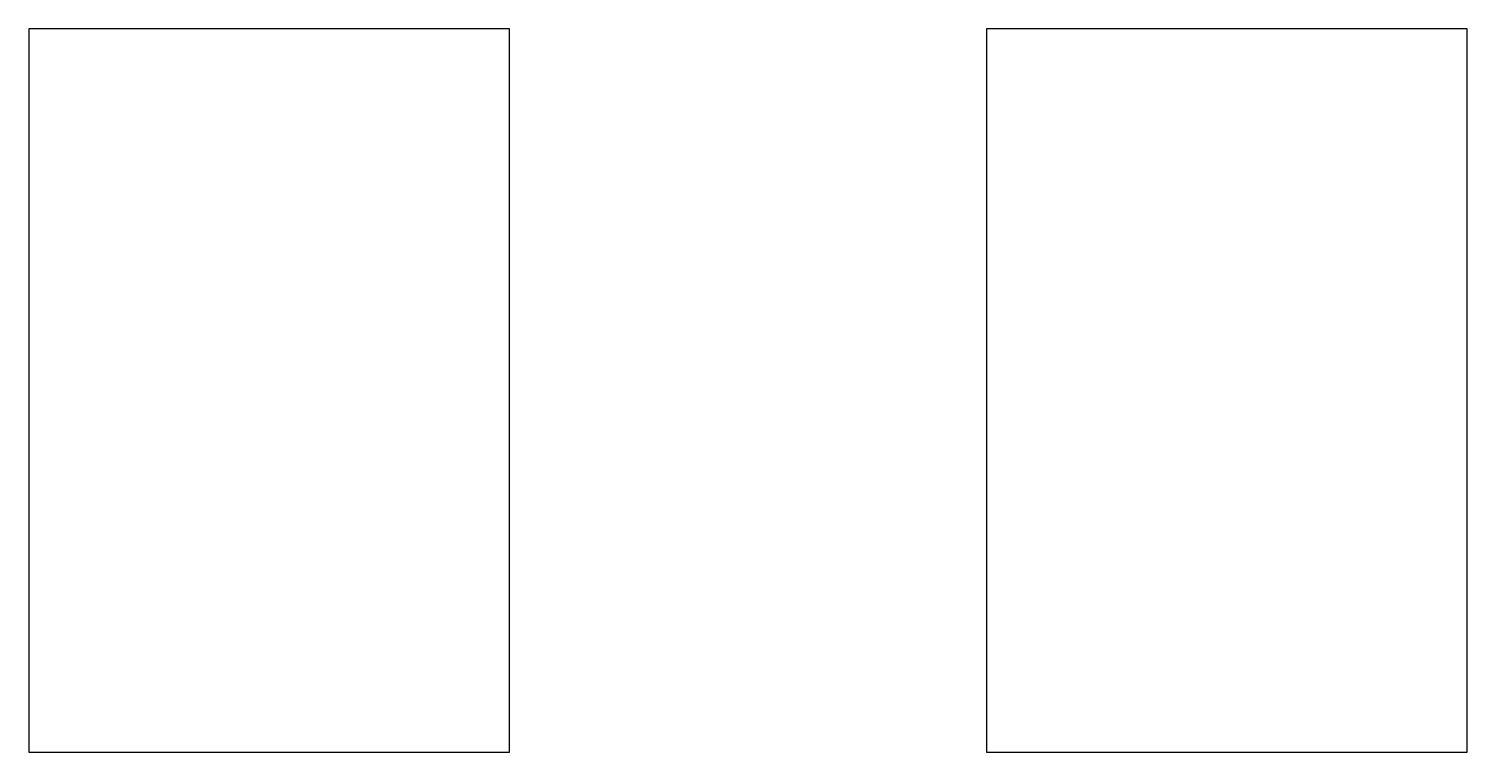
# Model space of a CAD drawing. Header units: millimetres. Extents: x 0 to 3620, y 0 to 1820.
import ezdxf

# ---------------------------------------------------------------- set-up
doc = ezdxf.new("R2010")
doc.units = ezdxf.units.MM
doc.layers.add('SOURCE_OUTER', color=7, linetype='Continuous')

msp = doc.modelspace()

# ---------------------------------------------------------------- linework, layer by layer
at = {"layer": 'SOURCE_OUTER'}
for points in [[(0, 0), (1210, 0), (1210, 1820), (0, 1820)], [(2410, 0), (3620, 0), (3620, 1820), (2410, 1820)]]:
    msp.add_lwpolyline(points, close=True, dxfattribs=at)

doc.saveas('drawing.dxf')
